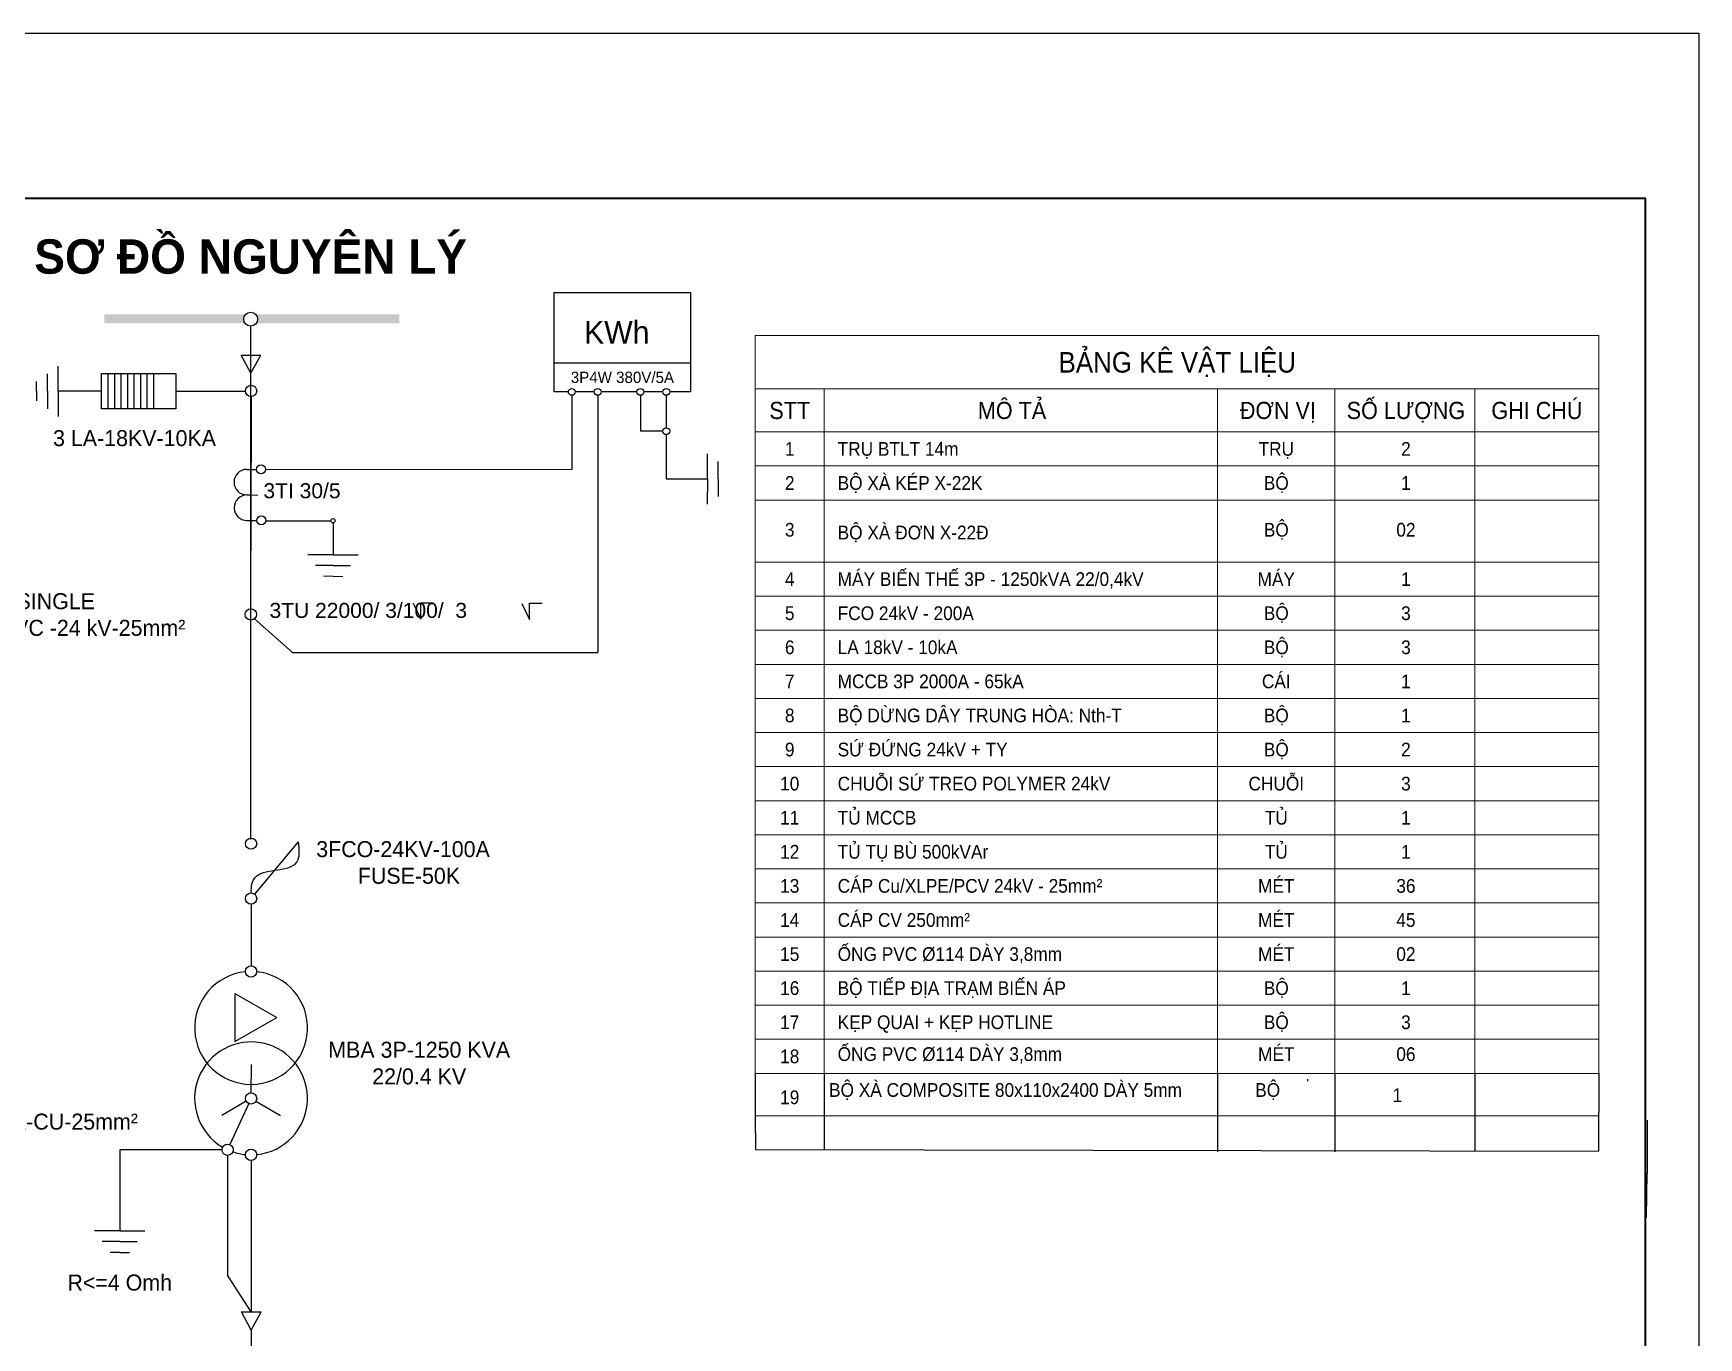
# Model space of a CAD drawing. Header units: millimetres. Extents: x 330554 to 656471, y 11007 to 130943.
# Drawn here: x 395202 to 405296, y 95881 to 103787 of the extents above; entities that cross this region are included whole.
import ezdxf
from ezdxf.enums import TextEntityAlignment as Align

# ---------------------------------------------------------------- set-up
doc = ezdxf.new("R2010")
doc.units = ezdxf.units.MM
doc.header["$LTSCALE"] = 6
doc.layers.add('FRAME050', color=6, linetype='Continuous')
doc.layers.add('KHUNGTEN', color=30, linetype='Continuous')
for name, color, linetype, lineweight in [('Khung', 7, 'Continuous', 20), ('netlonkhungten', 32, 'Continuous', 35), ('Text', 7, 'Continuous', 13)]:
    doc.layers.add(name, color=color, linetype=linetype, lineweight=lineweight)
doc.styles.add('ISOCP', font='isocp.shx')
doc.styles.get("Standard").update_dxf_attribs({"font": 'VHELVCN.TTF', "height": 120})
doc.styles.add('VNI-HELVE', font='VHELVEN.TTF', dxfattribs={"width": 0.9})

msp = doc.modelspace()

# ---------------------------------------------------------------- linework, layer by layer
at = {"color": 1}
for p, q in [((396518.545, 102012.722), (396518.611, 98900.83)), ((396520.329, 101570.993), (396520.329, 100652.664)), ((396521.952, 101585.636), (396521.952, 101186.678)), ((396521.952, 101580.366), (396521.952, 101196.6)), ((396521.952, 98508.559), (396521.952, 98134.891)), ((396521.952, 96955.055), (396521.952, 96036.726)), ((396522.774, 95926.832), (396522.774, 94260.687))]:
    msp.add_line(p, q, dxfattribs=at)
at = {"color": 150}
for p, q in [((395352.615, 101617.479), (395353.016, 101770.401)), ((395221.687, 101617.479), (395221.841, 101676.116)), ((395287.151, 101617.479), (395287.428, 101723.258)), ((395221.687, 101617.479), (395221.841, 101558.842)), ((395287.151, 101617.479), (395287.428, 101511.7)), ((395352.615, 101617.479), (395353.016, 101464.557)), ((395614.472, 101617.479), (395352.615, 101617.479)), ((396495.674, 101143.84), (396555.129, 101143.84)), ((399287.476, 101085.882), (399287.476, 101238.805)), ((399352.94, 101085.711), (399352.94, 101191.49)), ((399038.399, 101085.882), (399287.476, 101085.882)), ((399287.476, 101085.882), (399286.674, 100932.962)), ((399352.94, 101085.711), (399352.385, 100979.932)), ((396495.383, 100989.42), (396562.264, 100988.527)), ((396495.385, 100989.063), (396515.044, 100989.063)), ((396496.823, 100834.368), (396556.279, 100834.368)), ((396610.969, 100832.84), (397005.672, 100832.815)), ((397018.5, 100819.985), (397018.5, 100626.529)), ((397018.5, 100626.529), (396865.578, 100626.929)), ((397018.5, 100561.064), (396912.721, 100561.342)), ((397018.5, 100626.529), (397171.422, 100626.929)), ((397018.5, 100561.064), (397124.28, 100561.342)), ((397018.5, 100495.6), (396959.864, 100495.754)), ((397018.5, 100495.6), (397077.137, 100495.754)), ((395725.8, 97020.185), (395725.8, 96528.483)), ((396345.618, 97020.185), (395725.8, 97020.185)), ((395725.8, 96528.483), (395572.878, 96528.884)), ((395725.8, 96528.483), (395878.722, 96528.884)), ((395725.8, 96463.019), (395620.02, 96463.296)), ((395725.8, 96397.555), (395667.163, 96397.709)), ((395725.8, 96463.019), (395831.579, 96463.296)), ((395725.8, 96397.555), (395784.437, 96397.709))]:
    msp.add_line(p, q, dxfattribs=at)
at = {"color": 160}
for p, q in [((398359.005, 101789.315), (399186.04, 101789.315)), ((395654.593, 101724.607), (395654.593, 101510.351)), ((395693.872, 101724.607), (395693.872, 101510.351)), ((395733.15, 101724.607), (395733.15, 101510.351)), ((395772.428, 101724.607), (395772.428, 101510.351)), ((395811.707, 101724.607), (395811.707, 101510.351)), ((395850.985, 101724.607), (395850.985, 101510.351)), ((395890.264, 101724.607), (395890.264, 101510.351)), ((395929.542, 101724.607), (395929.542, 101510.351)), ((396066.27, 101617.479), (396487.826, 101617.479)), ((396543.941, 98568.973), (396810.034, 98886.09)), ((396424.214, 97967.494), (396424.214, 97675.48)), ((396424.214, 97967.494), (396677.106, 97821.487)), ((396424.214, 97675.48), (396677.106, 97821.487)), ((396522.32, 97365.552), (396524.158, 97536.583)), ((396492.327, 97314.241), (396344.201, 97228.721)), ((396551.578, 97314.241), (396699.704, 97228.721)), ((396507.74, 97300.229), (396394.039, 97051.301))]:
    msp.add_line(p, q, dxfattribs=at)
at = {"color": 90}
for p, q in [((398465.56, 101592.892), (398465.63, 101143.187)), ((398622.701, 101592.895), (398623.768, 100034.612)), ((398881.294, 101592.897), (398881.307, 101375.282)), ((399038.426, 101592.895), (399038.404, 101395.807)), ((399017.874, 101375.282), (398881.307, 101375.282)), ((399038.399, 101354.757), (399038.399, 101085.882)), ((396609.862, 101143.847), (398465.629, 101144.575)), ((396542.234, 100238.476), (396773.415, 100033.886)), ((396773.415, 100033.886), (398623.768, 100034.612))]:
    msp.add_line(p, q, dxfattribs=at)
at = {"color": 0}
for p, q in [((399577.031, 97483.178), (399577.031, 97226.685)), ((399996.051, 97483.178), (399996.051, 97226.685)), ((402379.942, 97483.178), (402379.942, 97226.685)), ((402925.619, 97448.666), (402925.567, 97436.029)), ((403090.984, 97483.178), (403090.984, 97226.685)), ((403939.455, 97483.178), (403939.455, 97226.685)), ((399577.031, 97226.685), (399578.236, 97021.539)), ((399996.051, 97226.685), (399995.632, 97020.69)), ((402379.942, 97226.685), (402379.047, 97006.768)), ((403090.984, 97226.685), (403090.089, 97006.768)), ((403939.455, 97226.685), (403938.583, 97012.665)), ((404982.99, 97199.109), (404982.99, 96878.492)), ((399578.236, 97021.539), (404688.231, 97011.139)), ((404980.002, 96609.06), (404982.99, 96878.492))]:
    msp.add_line(p, q, dxfattribs=at)
at = {"color": 172}
for p in [(396379.014, 96985.987), (396522.774, 96036.726)]:
    msp.add_line(p, (396379.014, 96258.965), dxfattribs=at)
at = {"color": 7}
for points in [[(398359.005, 101935.409), (398359.005, 102216.348), (398550.849, 102216.348)], [(398550.849, 102216.348), (399186.04, 102216.348), (399186.04, 101935.409)], [(398591.899, 102216.348), (398988.806, 102216.348)], [(398445.035, 101613.42), (398359.005, 101613.42), (398359.005, 101935.409)], [(399186.04, 101935.409), (399186.04, 101613.42), (399058.96, 101613.42)], [(398602.176, 101613.42), (398486.085, 101613.42)], [(398751.997, 101613.42), (398643.226, 101613.42)], [(398860.769, 101613.42), (398751.997, 101613.42)], [(399017.91, 101613.42), (398901.819, 101613.42)]]:
    msp.add_lwpolyline(points, dxfattribs=at)
msp.add_lwpolyline([(396066.27, 101724.607), (396066.27, 101510.351), (395614.472, 101510.351), (395614.472, 101724.607)], close=True, dxfattribs=at)
at = {"color": 150}
for centre, radius in [((396519.277, 102054.457), 41.741), ((396521.952, 101619.844), 34.208), ((398465.56, 101613.417), 20.525), ((398622.701, 101613.42), 20.525), ((398881.294, 101613.422), 20.525), ((399038.435, 101613.42), 20.525), ((399038.399, 101375.282), 20.525), ((396520.329, 100264.751), 34.208), ((396521.952, 98875.32), 34.208), ((396521.952, 98542.768), 34.208), ((396521.952, 98100.682), 34.208), ((396521.952, 97331.345), 34.208), ((396379.826, 97020.185), 34.208), ((396521.952, 96989.263), 34.208)]:
    msp.add_circle(centre, radius, dxfattribs=at)
for centre, start in [((396495.674, 101066.537), 90), ((396496.578, 100911.58), 90.6687205)]:
    msp.add_arc(centre, 77.303, start, 270, dxfattribs=at)
at = {"color": 160}
for centre, start, end in [((396521.952, 97758.6), 95.731968, 84.268032), ((396521.952, 97331.345), 275.731968, 239.7189388), ((396521.952, 97331.345), 251.1828747, 264.268032)]:
    msp.add_arc(centre, 342.083, start, end, dxfattribs=at)
msp.add_open_spline([(396522.137, 98576.975), (396523.013, 98614.31), (396532.629, 98692.715), (396669.715, 98715.729), (396824.12, 98737.275), (396814.516, 98838.74), (396810.034, 98886.09)], degree=3, knots=[0.880762119, 0.880762119, 0.880762119, 0.880762119, 3.808974988, 7.542141093, 11.672872999, 15.287213501, 15.287213501, 15.287213501, 15.287213501], dxfattribs=at)
at = {"color": 170}
for points in [[(396477.563, 102029.7), (396477.563, 102083.609), (395632.723, 102029.695), (395632.723, 102083.604)], [(397419.845, 102029.706), (397419.845, 102083.615), (396561.018, 102029.7), (396561.018, 102083.61)]]:
    msp.add_trace(points, dxfattribs=at)
at = {"layer": 'Defpoints'}
msp.add_lwpolyline([(383911.617, 103787.103), (405295.617, 103787.103), (405295.617, 88667.103), (383911.617, 88667.103)], close=True, dxfattribs=at)
at = {"layer": 'FRAME050', "color": 150, "linetype": 'Continuous'}
for p, q in [((396461.755, 101836.364), (396580.546, 101836.364)), ((396521.15, 101726.47), (396461.755, 101836.364)), ((396521.15, 101726.47), (396461.755, 101836.364)), ((396521.15, 101726.47), (396580.546, 101836.364)), ((396521.15, 101726.47), (396580.546, 101836.364)), ((396463.378, 96036.726), (396582.169, 96036.726)), ((396522.774, 95926.832), (396463.378, 96036.726)), ((396522.774, 95926.832), (396463.378, 96036.726)), ((396522.774, 95926.832), (396582.169, 96036.726)), ((396522.774, 95926.832), (396582.169, 96036.726))]:
    msp.add_line(p, q, dxfattribs=at)
at = {"layer": 'FRAME050', "color": 160, "linetype": 'Continuous'}
for centre in [(396582.496, 101143.84), (396583.645, 100834.368)]:
    msp.add_circle(centre, 27.367, dxfattribs=at)
at = {"layer": 'FRAME050', "color": 150, "linetype": 'Continuous'}
msp.add_circle((397018.5, 100832.813), 12.828, dxfattribs=at)
at = {"layer": 'Khung'}
msp.add_lwpolyline([(399577.031, 97483.178), (404690.622, 97483.178), (404690.622, 101954.721), (399577.031, 101954.721)], close=True, dxfattribs=at)
for points in [[(399577.031, 101631.258), (404690.622, 101631.258)], [(399996.051, 101631.258), (399996.051, 97483.178)], [(402379.942, 101631.258), (402379.942, 97483.178)], [(403090.984, 101631.258), (403090.984, 97483.178)], [(403939.455, 101631.258), (403939.455, 97483.178)], [(399577.031, 101371.376), (404690.622, 101371.376)], [(399577.031, 101164.781), (404690.622, 101164.781)], [(399577.031, 100958.185), (404690.622, 100958.185)], [(399577.031, 100582.113), (404690.622, 100582.113)], [(399577.031, 100582.113), (404690.622, 100582.113)], [(399577.031, 100375.517), (404690.622, 100375.517)], [(399577.031, 100168.921), (404690.622, 100168.921)], [(399577.031, 99962.326), (404690.622, 99962.326)], [(399577.031, 99755.73), (404690.622, 99755.73)], [(399577.031, 99549.135), (404690.622, 99549.135)], [(399577.031, 99342.539), (404690.622, 99342.539)], [(399577.031, 99135.943), (404690.622, 99135.943)], [(399577.031, 98929.348), (404690.622, 98929.348)], [(399577.031, 98722.752), (404690.622, 98722.752)], [(399577.031, 98516.157), (404690.622, 98516.157)], [(399577.031, 98309.561), (404690.622, 98309.561)], [(399577.031, 98102.965), (404690.622, 98102.965)], [(399577.031, 97896.37), (404690.622, 97896.37)], [(399577.031, 97689.774), (404690.622, 97689.774)], [(399577.031, 97483.178), (404690.622, 97483.178)], [(399577.031, 97226.685), (404690.622, 97226.685)]]:
    msp.add_lwpolyline(points, dxfattribs=at)
at = {"layer": 'KHUNGTEN'}
for points in [[(397503.806, 100333.334), (397549.827, 100236.776), (397549.827, 100334.658), (397627.917, 100334.726)], [(398162.823, 100331.321), (398208.844, 100234.764), (398208.844, 100332.645), (398286.934, 100332.713)], [(404690.622, 97483.178), (404688.231, 97011.139)]]:
    msp.add_lwpolyline(points, dxfattribs=at)
at = {"layer": 'netlonkhungten'}
msp.add_lwpolyline([(384306.839, 102788.538), (404970.839, 102788.538), (404970.839, 88892.538), (384306.839, 88892.538)], close=True, dxfattribs=at)

# ---------------------------------------------------------------- texts
at = {"insert": (396519.277, 102432.706), "char_height": 208.4474, "width": 3427.70955, "attachment_point": 5, "style": 'ISOCP'}
msp.add_mtext('{\\fVNI-Aptima|b1|i0|c0|p2;SÔ ÑOÀ NGUYEÂN LYÙ}', dxfattribs=at)
at = {"color": 7, "char_height": 91.22201, "attachment_point": 1, "style": 'ISOCP'}
for s, insert, width in [('{\\f.VnArialH|b0|i0|c0|p34;\\C30;3Ti 30/5}', (396596.72, 101060.07), 1147.01332), ('{\\f.VnArialH|b0|i0|c0|p34;\\C30;3tU 22000/ 3/100/  3}', (396633.573, 100334.872), 2296.79426)]:
    msp.add_mtext(s, dxfattribs=dict(at, insert=insert, width=width))
at = {"color": 1, "linetype": 'Continuous', "insert": (396916.825, 98890.658), "char_height": 96.95228, "width": 1488.95866, "attachment_point": 1, "style": 'ISOCP'}
msp.add_mtext('{\\fVNI-Aptima|b0|i0|c0|p2;\\C256;3FCO-24KV-100A\\P       FUSE-50K}', dxfattribs=at)
at = {"insert": (395725.8, 96214.612), "char_height": 96.95228, "attachment_point": 5}
msp.add_mtext('{\\fVNI-Aptima|b0|i0|c0|p2;R<=4 Omh\\Ftxt.shx|c0;\\H0.25x;}', dxfattribs=at)
at = {"layer": 'FRAME050', "color": 7, "linetype": 'Continuous', "style": 'ISOCP'}
for s, insert, char_height, width, attachment_point in [('{\\fVNI-Aptima|b0|i0|c0|p2;KWh}', (398539.966, 102043.406), 136.83302, 3573.07953, 1), ('{\\fVNI-Aptima|b0|i0|c0|p2;\\H1.008x;3P4W 380V/5A}', (398772.522, 101701.368), 67.8666, 3573.07953, 5), ('{\\fVNI-Aptima|b0|i0|c0|p2;3 LA-18KV-10KA}', (395321.684, 101381.993), 96.95228, 1200.26869, 1), ('{\\fVNI-Aptima|b0|i0|c0|p2;3xCABLE SINGLE \\PC/XLPE/PVC -24 kV-25mm²}', (394502.091, 100393.573), 96.95228, 2113.12022, 1), ('{\\fVNI-Aptima|b0|i0|c0|p2;MBA 3P-1250 KVA\\P22/0.4 KV}', (397540.858, 97544.973), 96.95228, 3573.39425, 5), ('{\\fVNI-Aptima|b0|i0|c0|p2;CABLE-CU-25mm²}', (394733.757, 97239.118), 96.95228, 3573.39425, 1)]:
    msp.add_mtext(s, dxfattribs=dict(at, insert=insert, char_height=char_height, width=width, attachment_point=attachment_point))
at = {"layer": 'Text', "style": 'VNI-HELVE', "width": 0.9}
for s, height, p in [('BAÛNG KEÂ VAÄT LIEÄU', 124.8, (402135.325, 101792.99)), ('STT', 104, (399786.541, 101501.317)), ('MOÂ TAÛ', 104, (401134.007, 101501.317)), ('ÑÔN VÒ', 104, (402745.294, 101501.317)), ('SOÁ LÖÔÏNG', 104, (403521.15, 101501.317)), ('GHI CHUÙ', 104, (404315.039, 101501.317)), ('1', 83.2, (399786.541, 101268.078)), ('TRUÏ', 83.2, (402735.463, 101268.078)), ('2', 83.2, (403521.15, 101268.078)), ('2', 83.2, (399786.541, 101061.483)), ('BOÄ', 83.2, (402735.463, 101061.483)), ('1', 83.2, (403521.15, 101061.483)), ('BOÄ', 83.2, (402735.463, 100777.932)), ('3', 83.2, (399786.541, 100777.932)), ('02', 83.2, (403521.15, 100777.932)), ('MAÙY', 83.2, (402735.463, 100478.815)), ('4', 83.2, (399786.541, 100478.815)), ('1', 83.2, (403521.15, 100478.815)), ('BOÄ', 83.2, (402735.463, 100272.219)), ('5', 83.2, (399786.541, 100272.219)), ('3', 83.2, (403521.15, 100272.219)), ('BOÄ', 83.2, (402735.463, 100065.624)), ('6', 83.2, (399786.541, 100065.624)), ('3', 83.2, (403521.15, 100065.624)), ('7', 83.2, (399786.541, 99859.028)), ('CAÙI', 83.2, (402735.463, 99859.028)), ('1', 83.2, (403521.15, 99859.028)), ('8', 83.2, (399786.541, 99652.432)), ('BOÄ', 83.2, (402735.463, 99652.432)), ('1', 83.2, (403521.15, 99652.432)), ('9', 83.2, (399786.541, 99445.837)), ('BOÄ', 83.2, (402735.463, 99445.837)), ('2', 83.2, (403521.15, 99445.837)), ('10', 83.2, (399786.541, 99239.241)), ('CHUOÃI', 83.2, (402735.463, 99239.241)), ('3', 83.2, (403521.15, 99239.241)), ('11', 83.2, (399786.541, 99032.646)), ('TUÛ', 83.2, (402735.463, 99032.646)), ('1', 83.2, (403521.15, 99032.646)), ('12', 83.2, (399786.541, 98826.05)), ('TUÛ', 83.2, (402735.463, 98826.05)), ('1', 83.2, (403521.15, 98826.05)), ('13', 83.2, (399786.541, 98619.454)), ('MEÙT', 83.2, (402735.463, 98619.454)), ('36', 83.2, (403521.15, 98619.454)), ('14', 83.2, (399786.541, 98412.859)), ('MEÙT', 83.2, (402735.463, 98412.859)), ('45', 83.2, (403521.15, 98412.859)), ('15', 83.2, (399786.541, 98206.263)), ('MEÙT', 83.2, (402735.463, 98206.263)), ('02', 83.2, (403521.15, 98206.263)), ('16', 83.2, (399786.541, 97999.668)), ('BOÄ', 83.2, (402735.463, 97999.668)), ('1', 83.2, (403521.15, 97999.668)), ('17', 83.2, (399786.541, 97793.072)), ('BOÄ', 83.2, (402735.463, 97793.072)), ('3', 83.2, (403521.15, 97793.072)), ('18', 83.2, (399786.541, 97586.476)), ('MEÙT', 83.2, (402735.463, 97599.832)), ('06', 83.2, (403521.15, 97599.832)), ('BOÄ', 83.2, (402683.297, 97382.335)), ('19', 83.2, (399786.541, 97337.87)), ('1', 83.2, (403468.984, 97351.135))]:
    msp.add_text(s, height=height, dxfattribs=at).set_placement(p, align=Align.MIDDLE_CENTER)
for s, p in [('TRUÏ BTLT 14m', (400076.988, 101268.078)), ('BOÄ XAØ KEÙP X-22K', (400076.988, 101061.483)), ('BOÄ XAØ ÑÔN X-22Ñ', (400076.988, 100761.296)), ('MAÙY BIEÁN THEÁ 3P - 1250kVA 22/0,4kV', (400076.988, 100478.815)), ('FCO 24kV - 200A', (400076.988, 100272.219)), ('LA 18kV - 10kA', (400076.988, 100065.624)), ('MCCB 3P 2000A - 65kA', (400076.988, 99859.028)), ('BOÄ DÖØNG DAÂY TRUNG HOØA: Nth-T', (400076.988, 99652.432)), ('SÖÙ ÑÖÙNG 24kV + TY', (400076.988, 99445.837)), ('CHUOÃI SÖÙ TREO POLYMER 24kV', (400076.988, 99239.241)), ('TUÛ MCCB', (400076.988, 99032.646)), ('TUÛ TUÏ BUØ 500kVAr', (400076.988, 98826.05)), ('CAÙP Cu/XLPE/PCV 24kV - 25mm²', (400076.988, 98619.454)), ('CAÙP CV 250mm²', (400076.988, 98412.859)), ('OÁNG PVC Þ114 DAØY 3,8mm', (400076.988, 98206.263)), ('BOÄ TIEÁP ÑÒA TRAÏM BIEÁN AÙP', (400076.988, 97999.668)), ('KEÏP QUAI + KEÏP HOTLINE', (400076.988, 97793.072)), ('OÁNG PVC Þ114 DAØY 3,8mm', (400076.988, 97599.832)), ('BOÄ XAØ COMPOSITE 80x110x2400 DAØY 5mm', (400024.822, 97382.335))]:
    msp.add_text(s, height=83.2, dxfattribs=at).set_placement(p, align=Align.MIDDLE_LEFT)

doc.saveas('drawing.dxf')
